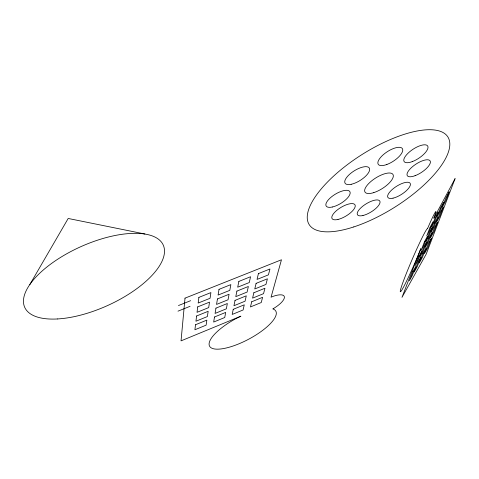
<?xml version="1.0" encoding="UTF-8"?>
<svg xmlns="http://www.w3.org/2000/svg" width="479" height="479" viewBox="0 0 479 479"><rect width="100%" height="100%" fill="white"/><g stroke="black" fill="none" stroke-linecap="round" stroke-linejoin="round"><path stroke-width="0.72" d="M29.836 284.532L68.192 218.466L144.892 234.009M177.996 311.158L190.055 306.315M178.445 305.554L190.654 300.674M185.014 298.148L181.038 340.868L240.877 316.188L235.758 318.691A37.464 12.095 -27.8 0 0 210.437 347.287A37.464 12.095 -27.8 0 0 254.523 335.875A37.464 12.095 -27.8 0 0 273.186 309.003L272.802 308.937A17.316 5.754 -28.5 0 0 284.412 297.345A17.316 5.754 -28.5 0 0 273.168 296.333L271.06 297.196L281.466 259.774L185.014 298.148M195.516 324.744L194.905 329.762L206.114 325.157L206.856 320.11L195.516 324.744M196.594 315.99L195.953 321.211L207.383 316.553L208.155 311.302L196.594 315.99M197.713 306.883L197.043 312.314L208.7 307.602L209.503 302.135L197.713 306.883M198.875 297.393L198.18 303.051L210.071 298.279L210.91 292.585L198.875 297.393M214.502 316.984L213.67 322.056L224.735 317.517L225.687 312.41L214.502 316.984M215.945 308.141L215.083 313.416L226.357 308.817L227.345 303.512L215.945 308.141M217.448 298.932L216.55 304.422L228.046 299.77L229.076 294.25L217.448 298.932M219.017 289.346L218.083 295.064L229.8 290.358L230.872 284.61L219.017 289.346M233.225 309.326L232.189 314.452L243.104 309.973L244.26 304.818L233.225 309.326M235.033 300.393L233.956 305.722L245.074 301.189L246.278 295.83L235.033 300.393M236.907 291.094L235.788 296.639L247.122 292.052L248.373 286.478L236.907 291.094M238.865 281.413L237.698 287.19L249.254 282.55L250.559 276.742L238.865 281.413M251.703 301.776L250.463 306.949L261.241 302.53L262.594 297.321L251.703 301.776M253.858 292.753L252.571 298.13L263.546 293.657L264.953 288.25L253.858 292.753M256.097 283.364L254.762 288.963L265.941 284.442L267.408 278.814L256.097 283.364M258.432 273.599L257.043 279.425L268.438 274.85L269.958 268.994L258.432 273.599M431.387 238.255L427.735 247.787L424.544 253.517L428.178 244.062L431.387 238.255M437.417 222.513L433.842 231.854L430.615 237.71L434.172 228.435L437.417 222.513M443.332 207.09L439.824 216.239L436.561 222.208L440.051 213.119L443.332 207.09M449.128 191.959L445.686 200.935L442.392 207.012L445.817 198.096L449.128 191.959M455.05 178.697L426.166 254.193L401.989 297.333L420.837 248.667L419.023 253.175A34.32 1.946 -66.7 0 1 400.917 291.358A34.32 1.946 -66.7 0 1 410.946 262.288A34.32 1.946 -66.7 0 1 427.496 228.603L427.513 228.669A15.843 0.91 -66.6 0 1 434.83 212.957A15.843 0.91 -66.6 0 1 434.459 216.538L433.818 218.214L455.05 178.697M420.807 257.379L417.227 266.671L414.269 271.988L417.826 262.767L420.807 257.379M426.723 242.021L423.214 251.134L420.215 256.57L423.705 247.523L426.723 242.021M432.525 226.962L429.082 235.896L426.053 241.446L429.477 232.566L432.525 226.962M438.219 212.185L434.836 220.951L431.777 226.603L435.136 217.891L438.219 212.185M422.903 253.589L419.311 262.923L422.382 257.403L425.999 247.996L422.903 253.589M428.843 238.153L425.322 247.314L428.43 241.673L431.974 232.447L428.843 238.153M434.669 223.016L431.214 231.998L434.351 226.25L437.83 217.203L434.669 223.016M440.381 208.173L436.992 216.981L440.165 211.125L443.572 202.258L440.381 208.173M412.928 271.623L409.401 280.73L412.257 275.599L415.802 266.426L412.928 271.623M418.748 256.564L415.293 265.504L418.185 260.259L421.658 251.253L418.748 256.564M424.466 241.787L421.071 250.559L423.999 245.206L427.406 236.375L424.466 241.787M430.076 227.28L426.747 235.89L429.699 230.435L433.046 221.765L430.076 227.28M353.789 226.92A82.035 31.003 -32.3 0 0 448.811 138.772A82.035 31.003 -32.3 0 0 332.989 176.679A82.035 31.003 -32.3 0 0 353.789 226.92M373.836 192.6A16.52 6.227 -32.3 0 0 393.169 174.883A16.52 6.227 -32.3 0 0 369.95 182.337A16.52 6.227 -32.3 0 0 373.836 192.6M386.87 164.489A14.4 5.634 -33 0 0 402.396 148.628A14.4 5.634 -33 0 0 381.661 156.238A14.4 5.634 -33 0 0 386.87 164.489M351.167 184.301A14.292 5.646 -32.1 0 0 369.668 169.297A14.292 5.646 -32.1 0 0 350.76 173.302A14.292 5.646 -32.1 0 0 351.167 184.301M332.354 207.006A13.861 5.365 -31.3 0 0 350.167 192.636A13.861 5.365 -31.3 0 0 331.498 196.851A13.861 5.365 -31.3 0 0 332.354 207.006M338.018 219.442A13.37 4.994 -31.1 0 0 355.25 205.701A13.37 4.994 -31.1 0 0 337.312 209.94A13.37 4.994 -31.1 0 0 338.018 219.442M362.986 215.502A13.095 4.754 -31.6 0 0 380.057 202.036A13.095 4.754 -31.6 0 0 362.843 206.138A13.095 4.754 -31.6 0 0 362.986 215.502M393.043 198.162A13.178 4.748 -32.4 0 0 410.425 184.511A13.178 4.748 -32.4 0 0 393.57 188.397A13.178 4.748 -32.4 0 0 393.043 198.162M415.119 175.679A13.592 4.97 -33.1 0 0 430.136 160.926A13.592 4.97 -33.1 0 0 410.838 168.195A13.592 4.97 -33.1 0 0 415.119 175.679M412.221 161.639A14.101 5.335 -33.5 0 0 427.747 146.125A14.101 5.335 -33.5 0 0 407.731 153.531A14.101 5.335 -33.5 0 0 412.221 161.639M57.384 318.96A75.945 32.333 -24.2 0 0 164.495 251.912A75.945 32.333 -24.2 0 0 60.097 257.702A75.945 32.333 -24.2 0 0 57.384 318.96"/></g></svg>
